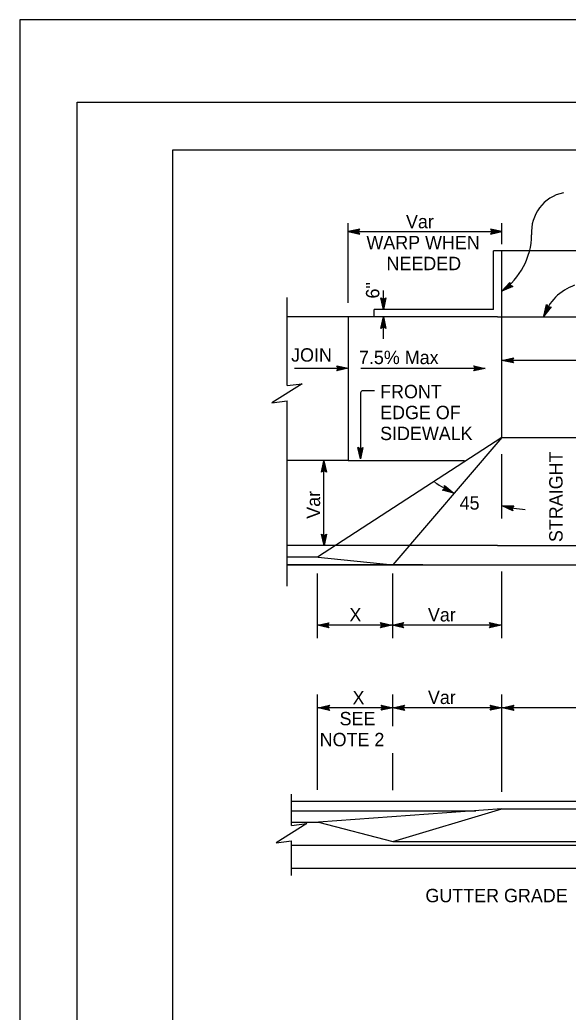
# Model space of a CAD drawing. Extents: x -894 to 866, y -472 to 714.
# Drawn here: x -894 to -607, y 195 to 714 of the extents above; entities that cross this region are included whole.
import ezdxf

# ---------------------------------------------------------------- set-up
doc = ezdxf.new("R2010")
doc.units = 0
for name, color, linetype in [('border_PLOTTING-ELEMENTS', 7, 'Continuous'), ('border_rw_22x34_Cut_Lines', 7, 'Continuous'), ('border_SHEET', 7, 'Continuous'), ('rd_HMA-DIKE', 7, 'Continuous'), ('rd_HMA-DIKE-anno', 7, 'Continuous')]:
    doc.layers.add(name, color=color, linetype=linetype)

msp = doc.modelspace()

# ---------------------------------------------------------------- linework, layer by layer
at = {"layer": 'border_PLOTTING-ELEMENTS'}
for points in [[(-894.04, -472.44), (865.96, -472.44), (865.96, 713.56), (-894.04, 713.56)], [(-864.04, 670.56), (835.96, 670.56), (835.96, -429.44), (-864.04, -429.44)]]:
    msp.add_lwpolyline(points, close=True, dxfattribs=at)
at = {"layer": 'border_rw_22x34_Cut_Lines'}
msp.add_lwpolyline([(-864.04, 670.56), (835.96, 670.56), (835.96, -429.44), (-864.04, -429.44)], close=True, dxfattribs=at)
at = {"layer": 'border_SHEET'}
for p, q in [((-814.04, 645.56), (810.96, 645.56)), ((-814.04, -404.44), (-814.04, 645.56))]:
    msp.add_line(p, q, dxfattribs=at)
at = {"layer": 'rd_HMA-DIKE'}
for p, q in [((-646.34, 562.29), (-646.34, 592.87)), ((-641.94, 592.87), (-646.34, 592.87)), ((-641.94, 558.38), (-641.94, 592.87)), ((-464.94, 592.87), (-641.94, 592.87)), ((-754.34, 522.44), (-754.34, 568.46)), ((-646.34, 562.29), (-708.74, 562.29)), ((-708.74, 558.38), (-708.74, 562.29)), ((-722.34, 558.38), (-754.34, 558.38)), ((-644.34, 558.38), (-722.34, 558.38)), ((-722.34, 558.38), (-722.34, 483.38)), ((-644.34, 558.31), (-719.94, 558.31)), ((-644.34, 558.38), (-464.94, 558.38)), ((-641.94, 495.38), (-641.94, 558.38)), ((-746.34, 523.44), (-762.34, 513.44)), ((-754.34, 522.44), (-746.34, 523.44)), ((-762.34, 513.44), (-754.34, 514.44)), ((-754.34, 417.62), (-754.34, 514.44)), ((-641.94, 495.38), (-738.44, 432.83)), ((-641.94, 495.38), (-698.99, 428.83)), ((-641.94, 495.38), (-464.94, 495.38)), ((-722.34, 483.38), (-754.34, 483.38)), ((-722.34, 483.38), (-661.57, 483.38)), ((-683.34, 438.83), (-754.34, 438.83)), ((-644.34, 438.83), (-683.34, 438.83)), ((-644.34, 438.83), (-467.34, 438.83)), ((-738.44, 432.83), (-754.34, 432.83)), ((-737.99, 432.83), (-698.99, 428.83)), ((-754.34, 428.83), (-357.34, 428.83)), ((-683.34, 428.83), (-754.34, 428.83)), ((-751.94, 292.61), (-751.94, 308.97)), ((-751.94, 305.29), (-354.94, 305.29)), ((-641.94, 301.29), (-737.86, 294.29)), ((-698.99, 284.29), (-641.94, 301.29)), ((-641.94, 301.29), (-464.94, 301.29)), ((-751.94, 300.29), (-655.65, 300.29)), ((-743.94, 293.61), (-759.94, 283.61)), ((-751.94, 294.29), (-737.86, 294.29)), ((-751.94, 292.61), (-743.94, 293.61)), ((-737.86, 294.29), (-698.99, 284.29)), ((-759.94, 283.61), (-751.94, 284.61)), ((-751.94, 266.52), (-751.94, 284.61)), ((-751.94, 282.29), (-354.94, 282.29)), ((-698.99, 284.29), (-413.22, 284.29)), ((-751.94, 270.29), (-354.94, 270.29))]:
    msp.add_line(p, q, dxfattribs=at)
at = {"layer": 'rd_HMA-DIKE-anno'}
for p, q in [((-722.34, 565.73), (-722.34, 607.27)), ((-641.94, 596.41), (-641.94, 607.27)), ((-716.34, 604.27), (-722.34, 602.93)), ((-722.34, 602.93), (-722.34, 602.93)), ((-722.34, 602.93), (-716.34, 601.6)), ((-722.34, 602.93), (-641.94, 602.93)), ((-716.56, 603.91), (-720.96, 602.93)), ((-720.95, 602.92), (-716.58, 601.96)), ((-716.79, 603.55), (-719.58, 602.93)), ((-719.58, 602.93), (-716.75, 602.3)), ((-716.97, 603.21), (-718.2, 602.93)), ((-718.2, 602.93), (-716.99, 602.66)), ((-717.14, 602.93), (-716.34, 604.27)), ((-716.34, 601.6), (-717.14, 602.93)), ((-716.34, 604.27), (-716.34, 604.27)), ((-716.34, 601.6), (-716.34, 601.6)), ((-641.94, 602.93), (-647.94, 604.26)), ((-647.94, 604.26), (-647.94, 604.26)), ((-647.94, 604.26), (-647.14, 602.93)), ((-647.14, 602.93), (-647.94, 601.59)), ((-647.94, 601.59), (-641.94, 602.93)), ((-647.94, 601.59), (-647.94, 601.59)), ((-647.73, 601.94), (-643.32, 602.93)), ((-643.33, 602.93), (-647.71, 603.9)), ((-644.71, 602.93), (-647.53, 603.55)), ((-647.49, 602.3), (-644.71, 602.93)), ((-647.32, 602.65), (-646.09, 602.92)), ((-646.09, 602.92), (-647.3, 603.19)), ((-641.94, 602.93), (-641.94, 602.93)), ((-641.94, 571.86), (-637.78, 576.39)), ((-640.8, 572.66), (-637.77, 575.96)), ((-639.67, 573.45), (-637.72, 575.58)), ((-637.78, 576.39), (-637.78, 576.39)), ((-637.78, 576.39), (-637.68, 574.85)), ((-703.92, 562.29), (-703.92, 572.14)), ((-636.25, 574.21), (-641.94, 571.86)), ((-641.94, 571.86), (-641.94, 571.86)), ((-636.63, 574.37), (-640.81, 572.65)), ((-637.03, 574.53), (-639.67, 573.45)), ((-638.54, 574.24), (-637.7, 575.15)), ((-637.37, 574.72), (-638.54, 574.24)), ((-637.68, 574.85), (-636.25, 574.21)), ((-636.25, 574.21), (-636.25, 574.21)), ((-703.92, 562.29), (-705.25, 568.29)), ((-705.25, 568.29), (-705.25, 568.29)), ((-705.25, 568.29), (-703.92, 567.49)), ((-703.92, 563.68), (-704.89, 568.06)), ((-703.91, 565.05), (-704.54, 567.88)), ((-703.91, 566.43), (-704.18, 567.64)), ((-703.92, 567.49), (-702.58, 568.29)), ((-702.58, 568.29), (-703.92, 562.29)), ((-702.93, 568.07), (-703.92, 563.67)), ((-703.29, 567.84), (-703.91, 565.05)), ((-703.64, 567.66), (-703.91, 566.43)), ((-702.58, 568.29), (-702.58, 568.29)), ((-703.92, 562.29), (-703.92, 562.29)), ((-620.07, 558.79), (-618.69, 564.78)), ((-616.28, 563.63), (-620.07, 558.79)), ((-619.47, 560.05), (-618.47, 564.41)), ((-616.7, 563.59), (-619.47, 560.03)), ((-618.88, 561.28), (-618.23, 564.1)), ((-617.12, 563.53), (-618.88, 561.28)), ((-618.69, 564.78), (-618.69, 564.78)), ((-618.69, 564.78), (-617.83, 563.49)), ((-618.28, 562.53), (-618.01, 563.74)), ((-617.51, 563.52), (-618.28, 562.53)), ((-617.83, 563.49), (-616.28, 563.63)), ((-616.28, 563.63), (-616.28, 563.63)), ((-705.26, 552.31), (-703.92, 558.31)), ((-704.9, 552.53), (-703.92, 556.93)), ((-704.54, 552.76), (-703.92, 555.55)), ((-703.92, 546.93), (-703.92, 558.31)), ((-703.92, 558.31), (-703.92, 558.31)), ((-703.92, 558.31), (-702.59, 552.31)), ((-703.92, 555.55), (-703.29, 552.73)), ((-703.91, 556.92), (-702.95, 552.55)), ((-620.07, 558.79), (-620.07, 558.79)), ((-703.92, 553.11), (-705.26, 552.31)), ((-705.26, 552.31), (-705.26, 552.31)), ((-704.19, 552.94), (-703.92, 554.17)), ((-703.92, 554.17), (-703.65, 552.96)), ((-702.59, 552.31), (-703.92, 553.11)), ((-702.59, 552.31), (-702.59, 552.31)), ((-641.94, 535.63), (-635.94, 536.96)), ((-635.94, 534.29), (-641.94, 535.63)), ((-641.94, 535.63), (-641.94, 535.63)), ((-464.94, 535.63), (-641.94, 535.63)), ((-636.16, 534.65), (-640.56, 535.63)), ((-640.55, 535.63), (-636.18, 536.6)), ((-639.18, 535.63), (-636.35, 536.25)), ((-636.39, 535.01), (-639.18, 535.63)), ((-637.8, 535.63), (-636.59, 535.9)), ((-636.57, 535.35), (-637.8, 535.63)), ((-635.94, 536.96), (-636.74, 535.63)), ((-636.74, 535.63), (-635.94, 534.29)), ((-635.94, 536.96), (-635.94, 536.96)), ((-635.94, 534.29), (-635.94, 534.29)), ((-722.83, 531.46), (-750.46, 531.46)), ((-727.49, 531.52), (-728.29, 532.86)), ((-728.29, 532.86), (-728.29, 532.86)), ((-728.29, 532.86), (-722.29, 531.52)), ((-722.29, 531.52), (-728.29, 530.19)), ((-728.29, 530.19), (-727.49, 531.52)), ((-728.29, 530.19), (-728.29, 530.19)), ((-728.07, 532.5), (-723.67, 531.52)), ((-723.68, 531.52), (-728.05, 530.55)), ((-725.05, 531.52), (-727.87, 530.9)), ((-727.84, 532.14), (-725.05, 531.52)), ((-727.66, 531.8), (-726.43, 531.52)), ((-726.43, 531.52), (-727.64, 531.25)), ((-722.29, 531.52), (-722.29, 531.52)), ((-650.7, 531.46), (-715.75, 531.46)), ((-655.9, 531.46), (-656.7, 532.8)), ((-656.7, 532.8), (-656.7, 532.8)), ((-656.7, 532.8), (-650.7, 531.46)), ((-650.7, 531.46), (-656.7, 530.13)), ((-656.7, 530.13), (-655.9, 531.46)), ((-656.7, 530.13), (-656.7, 530.13)), ((-656.48, 532.45), (-652.08, 531.46)), ((-652.09, 531.46), (-656.46, 530.49)), ((-653.46, 531.47), (-656.28, 530.84)), ((-656.24, 532.09), (-653.46, 531.47)), ((-656.07, 531.74), (-654.84, 531.47)), ((-654.84, 531.47), (-656.05, 531.2)), ((-650.7, 531.46), (-650.7, 531.46)), ((-736.38, 477.23), (-735.04, 483.23)), ((-735.07, 438.83), (-735.07, 483.38)), ((-735.04, 483.23), (-735.04, 483.23)), ((-735.04, 483.23), (-733.71, 477.23)), ((-641.94, 453.01), (-641.94, 486.63)), ((-735.04, 478.03), (-736.38, 477.23)), ((-736.38, 477.23), (-736.38, 477.23)), ((-736.03, 477.45), (-735.05, 481.85)), ((-735.67, 477.68), (-735.05, 480.47)), ((-735.32, 477.86), (-735.05, 479.09)), ((-735.05, 480.47), (-734.42, 477.64)), ((-735.05, 479.09), (-734.78, 477.88)), ((-735.04, 481.84), (-734.07, 477.47)), ((-733.71, 477.23), (-735.04, 478.03)), ((-733.71, 477.23), (-733.71, 477.23)), ((-673.12, 467.79), (-671.81, 468.63)), ((-667.16, 466.31), (-673.12, 467.79)), ((-673.12, 467.79), (-673.12, 467.79)), ((-668.41, 466.92), (-672.75, 468.01)), ((-669.63, 467.54), (-672.44, 468.24)), ((-670.87, 468.16), (-672.07, 468.46)), ((-671.81, 468.63), (-671.93, 470.18)), ((-671.93, 470.18), (-671.93, 470.18)), ((-671.93, 470.18), (-667.16, 466.31)), ((-671.9, 469.77), (-668.4, 466.92)), ((-671.85, 469.34), (-669.63, 467.54)), ((-671.85, 468.95), (-670.87, 468.16)), ((-667.16, 466.31), (-667.16, 466.31)), ((-641.84, 459.59), (-635.7, 459.61)), ((-636.27, 457.01), (-641.84, 459.59)), ((-641.84, 459.59), (-641.84, 459.59)), ((-636.4, 457.4), (-640.49, 459.3)), ((-640.48, 459.3), (-636, 459.31)), ((-639.14, 459), (-636.25, 459.01)), ((-636.55, 457.8), (-639.14, 459)), ((-636.65, 458.18), (-637.79, 458.71)), ((-637.79, 458.71), (-636.56, 458.71)), ((-635.7, 459.61), (-636.76, 458.48)), ((-636.76, 458.48), (-636.27, 457.01)), ((-636.27, 457.01), (-636.27, 457.01)), ((-635.7, 459.61), (-635.7, 459.61)), ((-734.97, 438.91), (-736.3, 444.91)), ((-736.3, 444.91), (-736.3, 444.91)), ((-736.3, 444.91), (-734.97, 444.11)), ((-734.98, 440.3), (-735.94, 444.68)), ((-734.97, 441.67), (-735.6, 444.5)), ((-734.97, 443.05), (-735.24, 444.26)), ((-734.97, 444.11), (-733.63, 444.91)), ((-733.63, 444.91), (-734.97, 438.91)), ((-733.99, 444.69), (-734.97, 440.29)), ((-734.35, 444.46), (-734.97, 441.67)), ((-734.7, 444.28), (-734.97, 443.05)), ((-733.63, 444.91), (-733.63, 444.91)), ((-734.97, 438.91), (-734.97, 438.91)), ((-641.94, 390.43), (-641.94, 425.3)), ((-738.44, 390.43), (-738.44, 424.23)), ((-698.99, 390.43), (-698.99, 424.23)), ((-699.07, 397.27), (-738.44, 397.27)), ((-738.43, 397.25), (-732.43, 398.58)), ((-732.43, 395.91), (-738.43, 397.25)), ((-738.43, 397.25), (-738.43, 397.25)), ((-732.65, 396.27), (-737.05, 397.25)), ((-737.04, 397.25), (-732.67, 398.22)), ((-735.67, 397.25), (-732.84, 397.87)), ((-732.88, 396.63), (-735.67, 397.25)), ((-734.29, 397.25), (-733.08, 397.51)), ((-733.06, 396.97), (-734.29, 397.25)), ((-732.43, 398.58), (-733.23, 397.25)), ((-733.23, 397.25), (-732.43, 395.91)), ((-732.43, 398.58), (-732.43, 398.58)), ((-732.43, 395.91), (-732.43, 395.91)), ((-704.66, 397.3), (-705.46, 398.64)), ((-705.46, 398.64), (-705.46, 398.64)), ((-705.46, 398.64), (-699.46, 397.3)), ((-699.46, 397.3), (-705.46, 395.97)), ((-705.46, 395.97), (-704.66, 397.3)), ((-705.46, 395.97), (-705.46, 395.97)), ((-705.24, 398.28), (-700.84, 397.3)), ((-700.85, 397.29), (-705.22, 396.33)), ((-702.22, 397.3), (-705.04, 396.67)), ((-705.01, 397.92), (-702.22, 397.3)), ((-704.83, 397.58), (-703.6, 397.3)), ((-703.6, 397.3), (-704.81, 397.03)), ((-699.46, 397.3), (-699.46, 397.3)), ((-699.37, 397.27), (-693.37, 398.6)), ((-693.37, 395.93), (-699.37, 397.27)), ((-699.37, 397.27), (-699.37, 397.27)), ((-641.94, 397.27), (-699.37, 397.27)), ((-693.59, 396.29), (-697.99, 397.27)), ((-697.98, 397.28), (-693.61, 398.24)), ((-696.61, 397.27), (-693.78, 397.9)), ((-693.82, 396.65), (-696.61, 397.27)), ((-695.23, 397.27), (-694.02, 397.54)), ((-694, 396.99), (-695.23, 397.27)), ((-693.37, 398.6), (-694.17, 397.27)), ((-694.17, 397.27), (-693.37, 395.93)), ((-693.37, 398.6), (-693.37, 398.6)), ((-693.37, 395.93), (-693.37, 395.93)), ((-647.61, 397.3), (-648.41, 398.64)), ((-648.41, 398.64), (-648.41, 398.64)), ((-648.41, 398.64), (-642.41, 397.3)), ((-642.41, 397.3), (-648.41, 395.97)), ((-648.41, 395.97), (-647.61, 397.3)), ((-648.41, 395.97), (-648.41, 395.97)), ((-648.19, 398.28), (-643.79, 397.3)), ((-643.8, 397.29), (-648.17, 396.33)), ((-645.17, 397.3), (-648, 396.67)), ((-647.96, 397.92), (-645.17, 397.3)), ((-647.78, 397.58), (-646.55, 397.3)), ((-646.55, 397.3), (-647.76, 397.03)), ((-642.41, 397.3), (-642.41, 397.3)), ((-738.44, 311.17), (-738.44, 361.14)), ((-698.99, 344.55), (-698.99, 361.14)), ((-641.94, 310.15), (-641.94, 361.14)), ((-698.68, 354.11), (-738.06, 354.11)), ((-738.05, 354.09), (-732.05, 355.42)), ((-732.05, 352.75), (-738.05, 354.09)), ((-738.05, 354.09), (-738.05, 354.09)), ((-732.26, 353.1), (-736.67, 354.08)), ((-736.66, 354.09), (-732.28, 355.06)), ((-735.29, 354.08), (-732.46, 354.71)), ((-732.5, 353.46), (-735.29, 354.08)), ((-733.9, 354.08), (-732.7, 354.35)), ((-732.67, 353.81), (-733.9, 354.08)), ((-732.05, 355.42), (-732.85, 354.09)), ((-732.85, 354.09), (-732.05, 352.75)), ((-732.05, 355.41), (-732.05, 355.41)), ((-732.05, 352.75), (-732.05, 352.75)), ((-704.27, 354.13), (-705.07, 355.47)), ((-705.07, 355.47), (-705.07, 355.47)), ((-705.07, 355.47), (-699.07, 354.13)), ((-699.07, 354.13), (-705.07, 352.8)), ((-705.07, 352.8), (-704.27, 354.13)), ((-705.07, 352.8), (-705.07, 352.8)), ((-704.86, 355.12), (-700.45, 354.13)), ((-700.46, 354.13), (-704.84, 353.16)), ((-701.83, 354.14), (-704.66, 353.51)), ((-704.62, 354.76), (-701.83, 354.14)), ((-704.45, 354.41), (-703.22, 354.14)), ((-703.22, 354.14), (-704.43, 353.87)), ((-699.07, 354.13), (-699.07, 354.13)), ((-698.99, 354.11), (-692.99, 355.44)), ((-692.99, 352.77), (-698.99, 354.11)), ((-698.99, 354.11), (-698.99, 354.11)), ((-641.64, 354.11), (-698.99, 354.11)), ((-693.21, 353.12), (-697.61, 354.11)), ((-697.6, 354.11), (-693.22, 355.08)), ((-696.23, 354.11), (-693.4, 354.73)), ((-693.44, 353.48), (-696.23, 354.11)), ((-694.84, 354.1), (-693.64, 354.37)), ((-693.62, 353.83), (-694.84, 354.1)), ((-692.99, 355.44), (-693.79, 354.11)), ((-693.79, 354.11), (-692.99, 352.77)), ((-692.99, 355.44), (-692.99, 355.44)), ((-692.99, 352.77), (-692.99, 352.77)), ((-647.23, 354.13), (-648.03, 355.47)), ((-648.03, 355.47), (-648.03, 355.47)), ((-648.03, 355.47), (-642.03, 354.13)), ((-642.03, 354.13), (-648.03, 352.8)), ((-648.03, 352.8), (-647.23, 354.13)), ((-648.03, 352.8), (-648.03, 352.8)), ((-647.81, 355.12), (-643.41, 354.13)), ((-643.42, 354.13), (-647.79, 353.16)), ((-644.79, 354.14), (-647.61, 353.51)), ((-647.58, 354.76), (-644.79, 354.14)), ((-647.4, 354.41), (-646.17, 354.14)), ((-646.17, 354.14), (-647.38, 353.87)), ((-642.03, 354.13), (-642.03, 354.13)), ((-465.53, 354.11), (-641.84, 354.11)), ((-641.79, 354.1), (-635.79, 355.43)), ((-635.79, 352.76), (-641.79, 354.1)), ((-641.79, 354.1), (-641.79, 354.1)), ((-636, 353.11), (-640.41, 354.1)), ((-640.4, 354.1), (-636.02, 355.07)), ((-639.02, 354.09), (-636.2, 354.72)), ((-636.24, 353.47), (-639.02, 354.09)), ((-637.64, 354.09), (-636.43, 354.36)), ((-636.41, 353.82), (-637.64, 354.09)), ((-635.79, 355.43), (-636.59, 354.1)), ((-636.59, 354.1), (-635.79, 352.76)), ((-635.79, 355.43), (-635.79, 355.43)), ((-635.79, 352.76), (-635.79, 352.76)), ((-698.99, 311.12), (-698.99, 330.33))]:
    msp.add_line(p, q, dxfattribs=at)
msp.add_lwpolyline([(-714.66, 490.03), (-715.98, 484.13), (-717.29, 490.03), (-716.94, 489.82), (-715.98, 485.5), (-715.01, 489.82), (-715.36, 489.62), (-715.98, 486.85), (-716.59, 489.61), (-716.24, 489.4), (-715.98, 488.21), (-715.71, 489.41), (-715.98, 489.25), (-717.29, 490.03), (-715.98, 489.25)], close=True, dxfattribs=at)
for centre, radius, start, end in [((-605.55, 602.72), 20.94, 101.7702, 184.2693), ((-662.79, 601.65), 36.36, 304.996, 359.2305), ((-595.43, 550.22), 26.08, 109.2074, 160.834), ((-619.96, 561), 105.81, 237.2372, 243.5043), ((-619.26, 562.96), 105.81, 257.6789, 264.3231)]:
    msp.add_arc(centre, radius, start, end, dxfattribs=at)
msp.add_open_spline([(-708.62, 519.79), (-713.15, 519.79), (-715.98, 519.79), (-715.98, 515.83), (-715.98, 484.13)], degree=2, dxfattribs=at)

# ---------------------------------------------------------------- texts
for s, p in [('Var', (-692.13, 604.65)), ('WARP WHEN', (-712.82, 593.71)), ('NEEDED', (-702.31, 582.77)), ('JOIN', (-752.2, 534.99)), ('7.5% Max', (-716.71, 533.68)), ('FRONT', (-705.66, 515.85)), ('EDGE OF', (-705.66, 504.91)), ('SIDEWALK', (-705.66, 493.98)), ('45', (-664.07, 457.64)), ('X', (-721.71, 399.24)), ('Var', (-680.65, 399.24)), ('Var', (-680.65, 356.08)), ('X', (-720.08, 355.9)), ('SEE', (-726.86, 344.96)), ('NOTE 2', (-737.25, 334.02)), ('GUTTER GRADE', (-681.96, 252.51))]:
    msp.add_text(s, height=7, dxfattribs=at).set_placement(p)
for s, p in [('6"', (-706.06, 567.96)), ('STRAIGHT', (-610.24, 440.69)), ('Var', (-737.03, 452.88))]:
    msp.add_text(s, height=7, rotation=90, dxfattribs=at).set_placement(p)

doc.saveas('drawing.dxf')
